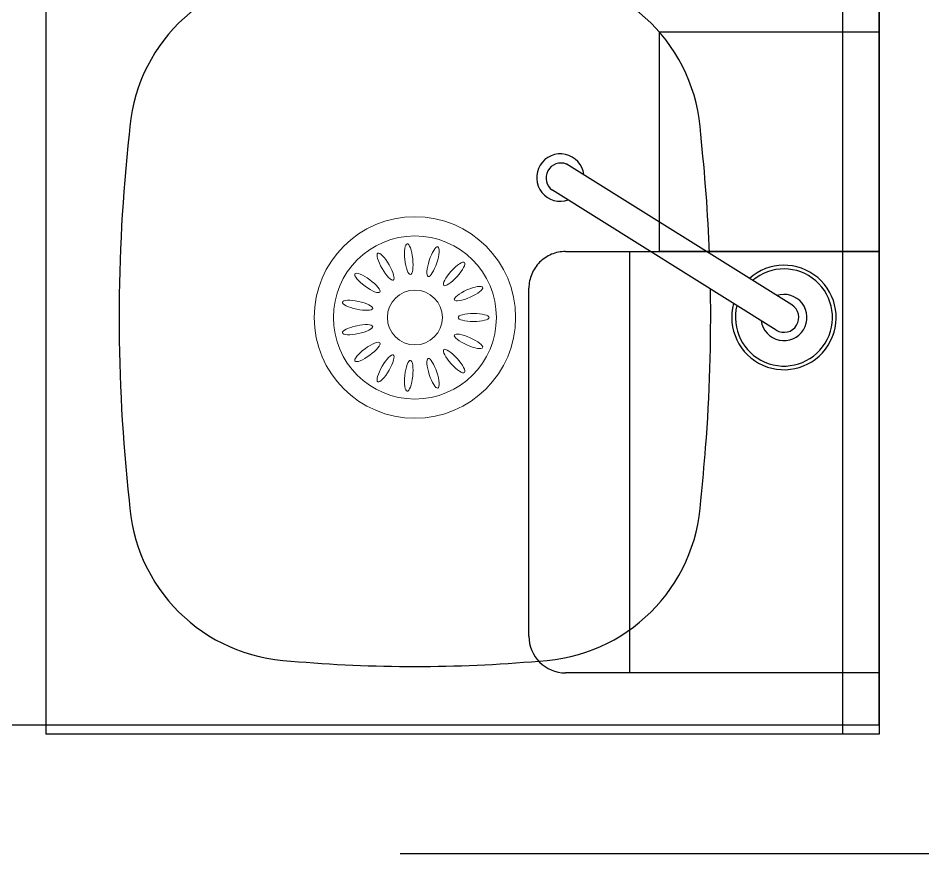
# Model space of a CAD drawing. Header units: millimetres. Extents: x 12325263 to 13848842, y -1463133 to 573208.
# Drawn here: x 12586126.9 to 12586620.9, y -841060.5 to -840601 of the extents above; entities that cross this region are included whole.
import ezdxf
from ezdxf.xclip import XClip

# ---------------------------------------------------------------- set-up
doc = ezdxf.new("R2010")
doc.units = ezdxf.units.MM
doc.header["$LTSCALE"] = 1000
doc.header["$XCLIPFRAME"] = 0
doc.linetypes.add('HIDDEN', pattern=[9.525, 6.35, -3.175])
for name, color, linetype in [('A-WALL', 5, 'Continuous'), ('fur202301', 252, 'Continuous'), ('WALL', 5, 'Continuous'), ('WALL-SHATCH', 8, 'Continuous'), ('建筑-楼板开洞', 251, 'Continuous')]:
    doc.layers.add(name, color=color, linetype=linetype)

# ---------------------------------------------------------------- blocks, each defined once
blk = doc.blocks.new('adgshg13-A$C7F010FC0')
at = {"layer": 'WALL-SHATCH'}
h = blk.add_hatch(color=256, dxfattribs=at)
h.dxf.hatch_style = 1
h.paths.add_polyline_path([(-60384.17, -16880.9), (-763.16, 197.48), (12587.62, -13153.3), (12587.62, -157996.02), (-162964.85, -188820.43), (-171262.38, -180522.9), (-171262.38, -31310.9), (-150707.19, -10755.71), (-131860.08, -7980.9), (-99162.38, -7980.9), (-99162.38, -4980.9), (-76620.43, -4980.9), (-70107.65, -16880.9)], flags=16)
h.paths.add_polyline_path([(-60091.23, -16380.9), (-646.88, 646.88), (12987.62, -12987.62), (12987.62, -158331.9), (-163100.58, -189250.38), (-171662.38, -180688.59), (-171662.38, -31145.21), (-150777.9, -10260.73), (-131896.69, -7480.9), (-99562.38, -7480.9), (-99562.38, -4580.9), (-76365.55, -4580.9), (-69907.51, -16380.9)])
blk = doc.blocks.new('A$C4C7A72D3')
at = {"layer": 'WALL', "color": 1}
blk.add_blockref('adgshg13-A$C7F010FC0', (210433.01, 205503.57), dxfattribs=at)
blk = doc.blocks.new('asdgag2019092010362923561')
for p, q in [((0, 0), (0, -455)), ((0, 0), (455, 0)), ((455, 0), (455, -455)), ((0, -20), (455, -20)), ((220.62, -47.74), (143.69, -170.84)), ((234.38, -56.26), (158.01, -178.44)), ((0, -455), (455, -455))]:
    blk.add_line(p, q)
at = {"lineweight": 0}
for radius in [55, 44.5, 15]:
    blk.add_circle((227.5, -253.5), radius, dxfattribs=at)
for centre, radius, start, end in [((227.5, -52), 28.5, 254.5053, 221.4947), ((227.5, -52), 26.51, 255.7812, 220.2188), ((227.5, -52), 12.6, 278.0048, 197.9952), ((227.5, -52), 8.1, 328.2445, 148.2445), ((227.5, -1010.39), 918.39, 92.18141, 96.25042), ((227.5, -1010.39), 918.39, 85.5623, 90.9693), ((132.37, -189.83), 92.5, 92.9207, 177.5104), ((227.5, -1010.39), 918.39, 83.74958, 85.5623), ((322.63, -189.83), 92.5, 2.4896, 87.0793), ((151.12, -174.08), 12.93, 97.112, 19.5839), ((151.35, -173.69), 8.18, 158.7425, 324.4916), ((814.13, -253.5), 777.13, 174.99486, 185.00514), ((-359.13, -253.5), 777.13, 354.99486, 5.00514), ((132.37, -317.17), 92.5, 182.4896, 267.0793), ((322.63, -317.17), 92.5, 272.9207, 357.5104), ((227.5, 503.39), 918.39, 263.74958, 276.25042)]:
    blk.add_arc(centre, radius, start, end)
for centre, major_axis in [((214.47, -224.24), (-3.44, 7.73)), ((227.5, -221.47), (0, 8.47)), ((240.53, -224.24), (3.44, 7.73)), ((203.69, -232.07), (-6.29, 5.67)), ((251.31, -232.07), (6.29, 5.67)), ((197.03, -243.6), (-8.05, 2.62)), ((257.97, -243.6), (8.05, 2.62)), ((195.64, -256.85), (-8.42, -0.89)), ((259.36, -256.85), (8.42, -0.89)), ((199.76, -269.52), (-7.33, -4.23)), ((255.24, -269.52), (7.33, -4.23)), ((208.67, -279.42), (-4.98, -6.85)), ((220.84, -284.83), (-1.76, -8.28)), ((234.16, -284.83), (1.76, -8.28)), ((246.33, -279.42), (4.98, -6.85))]:
    blk.add_ellipse(centre, major_axis=major_axis, ratio=0.257052, dxfattribs=at)
blk = doc.blocks.new('asdgag枧液')
at = {"layer": 'fur202301', "linetype": 'HIDDEN', "ltscale": 400}
blk.add_line((120, -171.25), (120, 0), dxfattribs=at)
at = {"layer": 'fur202301'}
for p, q in [((350, 0), (350, -171.25)), ((350, -136.14), (120, -136.14)), ((330, -191.25), (140, -191.25))]:
    blk.add_line(p, q, dxfattribs=at)
blk.add_lwpolyline([(0, 0), (120, 0), (120, -120), (0, -120)], close=True, dxfattribs=at)
at = {"layer": 'fur202301', "linetype": 'HIDDEN', "ltscale": 400}
blk.add_arc((140, -171.25), 20, 180, 270, dxfattribs=at)
at = {"layer": 'fur202301'}
blk.add_arc((330, -171.25), 20, 270, 0, dxfattribs=at)
blk = doc.blocks.new('sdfgsdffhg')
at = {"layer": 'fur202301', "rotation": 270}
for name, p in [('asdgag2019092010362923561', (5513.17, 33519.88)), ('asdgag枧液', (5513.17, 33448.38))]:
    blk.add_blockref(name, p, dxfattribs=at)

msp = doc.modelspace()

# ---------------------------------------------------------------- block references
ref = msp.add_blockref('A$C4C7A72D3', (12385714.85, -906209.52), dxfattribs=dict(rotation=350.041249254255))
XClip(ref).set_block_clipping_path([(223442.8584877662, 85923.1187333744), (220542.7961432356, 85923.1422391906), (220542.8579492103, 89292.823275506), (211526.9150355905, 89292.8101311298), (210631.4331447985, 94392.8080583527), (206113.3685902953, 94392.8025418455), (206001.4315187763, 95030.3127344656), (204376.2826588508, 94744.9613686837), (203364.4570056833, 100506.9030052917), (197947.3947122637, 99555.7482674252), (192482.3428474721, 130679.4765393781), (190118.7804593667, 130264.4504016289), (191623.4071957469, 121695.6427078634), (177046.6486519482, 119136.2011700841), (175707.6223907359, 126760.8483765714), (173902.988371335, 128026.4039125028), (169528.3854461554, 127258.2903269802), (169070.0967394859, 129868.3614864857), (163308.2517458182, 128856.6693391807), (163766.52659606, 126246.6171700556), (159679.1795131005, 125528.9180921423), (170669.6888374612, 62935.797914044), (167222.1989369914, 62330.4650948944), (167939.7759490944, 58243.6808593175), (171386.9528796654, 58848.2912487988), (172857.0656793863, 50477.0032648193), (165962.5026008021, 49266.4230898353), (168037.7813034765, 37447.1796448426), (140649.9584970828, 32638.2390106404), (115387.9799239188, 28202.5781787895), (95598.7254695911, 140907.4332163476), (226939.476109907, 163968.8668500402), (240128.6952811591, 88852.8973128139)])

# ---------------------------------------------------------------- next in the draw order: hatches: boundary and pattern name
at = {"layer": '建筑-楼板开洞'}
h = msp.add_hatch(dxfattribs=at)
h.set_pattern_fill('DASH', color=256, scale=500)
h.set_pattern_definition([(0, (0, 0), (476.25, 476.25), [476.25, -476.25])])
h.paths.add_polyline_path([(12597696.74, -842386.79), (12590696.81, -842386.9), (12590697.07, -843986.79), (12595796.81, -843986.85), (12595797.07, -849736.85), (12588796.81, -849736.79), (12588796.81, -851936.79), (12564896.81, -851936.79), (12564896.81, -816186.79), (12568846.81, -816186.79), (12568846.81, -816040), (12568846.81, -807536.79), (12574696.83, -807536.8), (12574696.77, -810386.79), (12575896.81, -810386.79), (12579055.23, -810386.78), (12580496.91, -811828.21), (12580696.91, -819086.85), (12595696.92, -819086.72), (12595696.9, -812786.79), (12597696.66, -812786.79)])

# ---------------------------------------------------------------- next in the draw order: block references
msp.add_blockref('sdfgsdffhg', (12581083.9, -874056.8, 0))

# ---------------------------------------------------------------- next in the draw order: linework, layer by layer
at = {"layer": 'A-WALL'}
for p in [(12586596.81, -836686.79), (12584096.81, -840986.79)]:
    msp.add_line(p, (12586596.81, -840986.79), dxfattribs=at)

doc.saveas('drawing.dxf')
